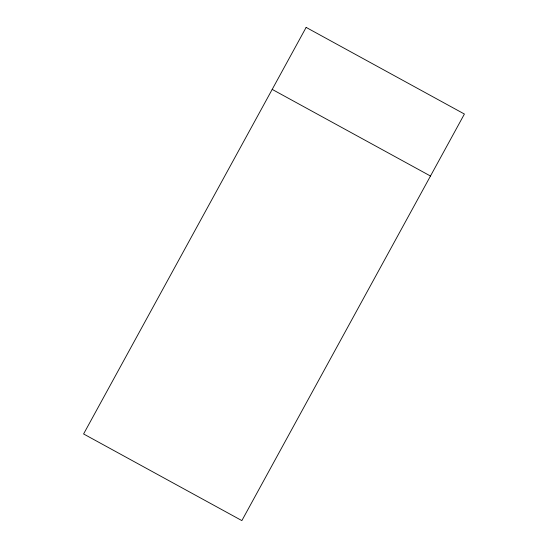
<?xml version="1.0" encoding="UTF-8"?>
<svg xmlns="http://www.w3.org/2000/svg" width="548" height="548" viewBox="0 0 548 548"><rect width="100%" height="100%" fill="white"/><g stroke="black" fill="none" stroke-linecap="round" stroke-linejoin="round"><path stroke-width="0.82" d="M272.198 89.393L430.481 176.031M306.133 27.4L83.591 433.961L241.867 520.6L464.409 114.039L306.133 27.4"/></g></svg>
